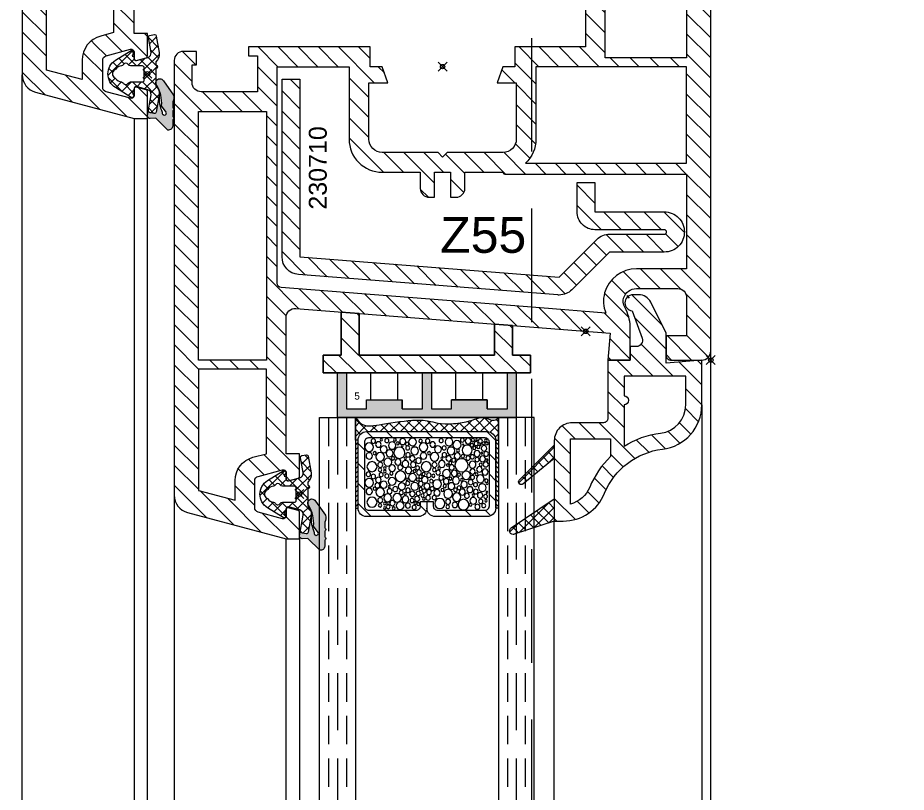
# Model space of a CAD drawing. Header units: millimetres. Extents: x -20000 to 230000, y -17405 to 25402.
# Drawn here: x 85060 to 85159.4, y -3964 to -3877.4 of the extents above; entities that cross this region are included whole.
import ezdxf

# ---------------------------------------------------------------- set-up
doc = ezdxf.new("R2010")
doc.units = ezdxf.units.MM
doc.header["$PDMODE"] = 35
doc.header["$PDSIZE"] = 0.5
doc.linetypes.add('CACHE', pattern=[9.525, 6.35, -3.175])
doc.layers.get('0').update_dxf_attribs({"lineweight": 13})
doc.layers.get('Defpoints').update_dxf_attribs({"true_color": 0xc2a584})
doc.layers.add('0 - Invisible', color=43, linetype='Continuous', lineweight=0, plot=False)
for name, color, linetype, lineweight in [('1 - Acier', 160, 'Continuous', 13), ('1 - Cotation', 32, 'Continuous', 13), ('1 - INTERROMPU', 253, 'CACHE', 13), ('1 - Joint', 7, 'Continuous', 13), ('1 - PVC', 7, 'Continuous', 13), ('1 - Silicone', 40, 'Continuous', 13), ('1 - Vitrage', 252, 'Continuous', 13)]:
    doc.layers.add(name, color=color, linetype=linetype, lineweight=lineweight)
doc.styles.get("Standard").update_dxf_attribs({"font": 'ARIALUNI.TTF'})
doc.styles.add('Texte Poralu', font='tahomabd.ttf')
doc.dimstyles.new('100 - 1000', dxfattribs={"dimtxt": 15, "dimasz": 15, "dimexe": 5, "dimexo": 2.5, "dimgap": 8, "dimtad": 1, "dimdec": 1, "dimtxsty": 'Texte Poralu', "dimcen": 10, "dimazin": 0, "dimtfac": 1, "dimtdec": 1, "dimtmove": 0, "dimatfit": 3, "dimfxl": 1, "dimarcsym": 0})
doc.dimstyles.new('30 - 1000', dxfattribs={"dimtxt": 10, "dimasz": 10, "dimexe": 5, "dimexo": 2.5, "dimgap": 5, "dimtad": 1, "dimdec": 1, "dimtxsty": 'Texte Poralu', "dimcen": 5, "dimazin": 0, "dimtfac": 1, "dimtdec": 1, "dimtmove": 0, "dimatfit": 3, "dimfxl": 1, "dimarcsym": 0})
pattern_1 = [(45, (-2912.3842, -784.6884), (-0.561266, 0.561266), []), (135, (-2912.3842, -784.6884), (-0.561266, -0.561266), [])]

# ---------------------------------------------------------------- blocks, each defined once
blk = doc.blocks.new('*D860')
at = {"layer": '1 - Cotation', "color": 0, "lineweight": -2, "transparency": 16777216}
for p, q in [((85020, -3805.668), (85367.5, -3805.668)), ((85362.5, -3820.668), (85362.5, -4601.268)), ((85120, -4616.268), (85367.5, -4616.268))]:
    blk.add_line(p, q, dxfattribs=at)
at = {"layer": '1 - Cotation', "color": 0, "transparency": 16777216}
for points in [[(85360, -3820.668), (85365, -3820.668), (85362.5, -3805.668)], [(85360, -4601.268), (85365, -4601.268), (85362.5, -4616.268)]]:
    blk.add_solid(points, dxfattribs=at)
at = {"layer": 'Defpoints', "color": 0, "transparency": 16777216}
for p in [(85017.5, -3805.668), (85117.5, -4616.268), (85362.5, -4616.268)]:
    blk.add_point(p, dxfattribs=at)
at = {"layer": '1 - Cotation', "color": 0, "transparency": 16777216, "insert": (85347, -4210.968), "char_height": 15, "attachment_point": 5, "rotation": 90, "style": 'Texte Poralu'}
blk.add_mtext('H', dxfattribs=at)
blk = doc.blocks.new('Rehau - Dt6')
at = {"layer": '1 - PVC', "linetype": 'ByBlock'}
h = blk.add_hatch(dxfattribs=at)
h.set_pattern_fill('ANSI31', color=256, scale=0.5, style=0)
edge = h.paths.add_edge_path()
edge.add_arc((-0.5, 0.5), 0.5, -90, 0, ccw=False)
edge.add_line((-0.5, 0), (-1.8, 0))
edge.add_arc((-1.8, 2), 2, 233.1301, 270, ccw=False)
edge.add_arc((-1.8, 2), 2, 169.49953, 233.1301, ccw=False)
edge.add_line((-3.767, 2.364), (-3, 6.5))
edge.add_line((-3, 6.5), (-3, 7.3))
edge.add_arc((-3.7, 7.3), 0.7, 360, 450)
edge.add_line((-3.7, 8), (-8.3, 8))
edge.add_arc((-8.3, 7), 1, 90, 180)
edge.add_line((-9.3, 7), (-9.3, 6.5))
edge.add_arc((-8.3, 6.5), 1, 180, 270)
edge.add_line((-8.3, 5.5), (-7.8, 5.5))
edge.add_line((-7.8, 5.5), (-7.8, 1))
edge.add_arc((-8.3, 1), 0.5, -90, 0, ccw=False)
edge.add_line((-8.3, 0.5), (-10.3, 0.5))
edge.add_arc((-10.3, 2.5), 2, 180, 270, ccw=False)
edge.add_line((-12.3, 2.5), (-12.3, 3.2))
edge.add_line((-12.3, 3.2), (-10, 3.2))
edge.add_line((-10, 3.2), (-10, 3.789))
edge.add_arc((-8.3, 6.5), 3.2, 180, 237.91005, ccw=False)
edge.add_line((-11.5, 6.5), (-11.5, 7.8))
edge.add_arc((-11.7, 7.8), 0.2, 360, 450)
edge.add_line((-11.7, 8), (-12, 8))
edge.add_line((-12, 8), (-47.7, 8))
edge.add_line((-47.7, 8), (-48.3, 8))
edge.add_arc((-48.3, 7.8), 0.2, 90, 180)
edge.add_line((-48.5, 7.8), (-48.5, 6.5))
edge.add_arc((-51.7, 6.5), 3.2, -57.91005, 0, ccw=False)
edge.add_line((-50, 3.789), (-50, 3.2))
edge.add_line((-50, 3.2), (-47.7, 3.2))
edge.add_line((-47.7, 3.2), (-47.7, 2.5))
edge.add_arc((-49.7, 2.5), 2, -90, 0, ccw=False)
edge.add_line((-49.7, 0.5), (-51.7, 0.5))
edge.add_arc((-51.7, 1), 0.5, 180, 270, ccw=False)
edge.add_line((-52.2, 1), (-52.2, 5.5))
edge.add_line((-52.2, 5.5), (-51.7, 5.5))
edge.add_arc((-51.7, 6.5), 1, 270, 360)
edge.add_line((-50.7, 6.5), (-50.7, 7))
edge.add_arc((-51.7, 7), 1, 0, 90)
edge.add_line((-51.7, 8), (-56.3, 8))
edge.add_arc((-56.3, 7.3), 0.7, 90, 180)
edge.add_line((-57, 7.3), (-57, 6.5))
edge.add_line((-57, 6.5), (-56.233, 2.364))
edge.add_arc((-58.2, 2), 2, -90, 10.50047, ccw=False)
edge.add_line((-58.2, 0), (-59.5, 0))
edge.add_arc((-59.5, 0.5), 0.5, 180, 270, ccw=False)
edge.add_line((-60, 0.5), (-60, 13))
edge.add_line((-60, 13), (-60, 67.116))
edge.add_arc((-58, 67.116), 2, 105, 180, ccw=False)
edge.add_line((-58.518, 69.048), (-47.5, 72))
edge.add_line((-47.5, 72), (-46, 72))
edge.add_line((-46, 72), (-46, 68.995))
edge.add_arc((-46.2, 68.995), 0.2, 285, 360, ccw=False)
edge.add_line((-46.148, 68.802), (-47.248, 68.507))
edge.add_arc((-47.3, 68.7), 0.2, 180, 285, ccw=False)
edge.add_line((-47.5, 68.7), (-47.5, 69.45))
edge.add_arc((-47.8, 69.45), 0.3, 360, 465)
edge.add_line((-47.878, 69.74), (-50.629, 69.002))
edge.add_arc((-50.5, 68.519), 0.5, 105, 180)
edge.add_line((-51, 68.519), (-51, 65.481))
edge.add_arc((-50.5, 65.481), 0.5, 180, 255)
edge.add_line((-50.629, 64.998), (-47.878, 64.26))
edge.add_arc((-47.8, 64.55), 0.3, 255, 360)
edge.add_line((-47.5, 64.55), (-47.5, 65.3))
edge.add_arc((-47.3, 65.3), 0.2, 75, 180, ccw=False)
edge.add_line((-47.248, 65.493), (-46.148, 65.198))
edge.add_arc((-46.2, 65.005), 0.2, 0, 75, ccw=False)
edge.add_line((-46, 65.005), (-46, 62.5))
edge.add_line((-46, 62.5), (-47.5, 62.5))
edge.add_line((-47.5, 62.5), (-47.5, 47.228))
edge.add_arc((-46.5, 47.228), 1, 180, 274.5)
edge.add_line((-46.422, 46.231), (-30.278, 47.501))
edge.add_line((-30.278, 47.501), (-30.252, 47.475))
edge.add_line((-30.252, 47.475), (-30, 47.223))
edge.add_line((-30, 47.223), (-29.674, 47.549))
edge.add_line((-29.674, 47.549), (-29.673, 47.549))
edge.add_line((-29.673, 47.549), (-11.238, 49))
edge.add_line((-11.238, 49), (-11.5, 52))
edge.add_line((-11.5, 52), (-9, 52))
edge.add_line((-9, 52), (-9, 46.5))
edge.add_line((-9, 46.5), (-9.5, 46.5))
edge.add_arc((-9.5, 45.5), 1, 90, 180)
edge.add_line((-10.5, 45.5), (-10.5, 45))
edge.add_arc((-9.5, 45), 1, 180, 270)
edge.add_line((-9.5, 44), (-3.7, 44))
edge.add_arc((-3.7, 45), 1, 270, 360)
edge.add_line((-2.7, 45), (-2.7, 49.3))
edge.add_line((-2.7, 49.3), (-5, 49.3))
edge.add_line((-5, 49.3), (-5, 52))
edge.add_line((-5, 52), (-1, 52))
edge.add_arc((-1, 51), 1, 0, 90, ccw=False)
edge.add_line((0, 51), (0, 10.9))
edge.add_line((0, 10.9), (0, 0.5))
edge = h.paths.add_edge_path(flags=16)
edge.add_arc((-9.5, 45), 3.7, 204.60977, 227.49336, ccw=False)
edge.add_arc((-9.5, 45), 3.7, 180, 204.60977, ccw=False)
edge.add_line((-13.2, 45), (-13.2, 45.5))
edge.add_arc((-9.5, 45.5), 3.7, 170.01392, 180, ccw=False)
edge.add_line((-13.144, 46.142), (-13.2, 46.137))
edge.add_line((-13.2, 46.137), (-14.5, 46.035))
edge.add_line((-14.5, 46.035), (-14.5, 41.7))
edge.add_line((-14.5, 41.7), (-16, 41.7))
edge.add_line((-16, 41.7), (-16, 45.917))
edge.add_line((-16, 45.917), (-27.5, 45.012))
edge.add_line((-27.5, 45.012), (-27.5, 41.7))
edge.add_line((-27.5, 41.7), (-29, 41.7))
edge.add_line((-29, 41.7), (-29, 44.894))
edge.add_line((-29, 44.894), (-31, 44.736))
edge.add_line((-31, 44.736), (-31, 41.7))
edge.add_line((-31, 41.7), (-32.5, 41.7))
edge.add_line((-32.5, 41.7), (-32.5, 44.618))
edge.add_line((-32.5, 44.618), (-44.168, 43.7))
edge.add_line((-44.168, 43.7), (-47.339, 43.45))
edge.add_arc((-47.3, 42.952), 0.5, 94.5, 116.34408)
edge.add_arc((-47.3, 42.952), 0.5, 116.34408, 180)
edge.add_line((-47.8, 42.952), (-47.8, 42.568))
edge.add_line((-47.8, 42.568), (-47.8, 10.7))
edge.add_line((-47.8, 10.7), (-12, 10.7))
edge.add_line((-12, 10.7), (-12, 42.272))
h.paths.add_polyline_path([(-49.8, 30), (-49.8, 52), (-57.3, 52), (-57.3, 30)], flags=16)
edge = h.paths.add_edge_path(flags=16)
edge.add_line((-49.8, 54), (-49.8, 62.394))
edge.add_line((-49.8, 62.394), (-51.225, 62.776))
edge.add_arc((-50.5, 65.481), 2.8, 180, 255, ccw=False)
edge.add_line((-53.3, 65.481), (-53.3, 67.651))
edge.add_line((-53.3, 67.651), (-57.3, 66.579))
edge.add_line((-57.3, 66.579), (-57.3, 54))
edge.add_line((-57.3, 54), (-49.8, 54))
h.paths.add_polyline_path([(-49.8, 10.7), (-49.8, 28), (-57.3, 28), (-57.3, 10.7)], flags=16)
h.paths.add_polyline_path([(-2.7, 10.7), (-2.7, 28), (-9.7, 28), (-9.7, 10.9), (-9.7, 10.7), (-9.5, 10.7)], flags=16)
edge = h.paths.add_edge_path(flags=16)
edge.add_line((-2.7, 30), (-2.7, 41.3))
edge.add_line((-2.7, 41.3), (-4.7, 41.3))
edge.add_line((-4.7, 41.3), (-4.7, 40.5))
edge.add_arc((-5.7, 40.5), 1, -90, 0, ccw=False)
edge.add_line((-5.7, 39.5), (-6.2, 39.5))
edge.add_line((-6.2, 39.5), (-6.2, 41.3))
edge.add_line((-6.2, 41.3), (-7.8, 41.3))
edge.add_line((-7.8, 41.3), (-7.8, 39.5))
edge.add_line((-7.8, 39.5), (-8.3, 39.5))
edge.add_arc((-8.3, 40.5), 1, 180, 270, ccw=False)
edge.add_line((-9.3, 40.5), (-9.3, 41.3))
edge.add_line((-9.3, 41.3), (-9.7, 41.3))
edge.add_line((-9.7, 41.3), (-9.7, 30))
edge.add_line((-9.7, 30), (-2.7, 30))
at = {"layer": '0 - Invisible', "linetype": 'ByBlock'}
for p in [(-46, 67), (-60, 52), (0, 52)]:
    blk.add_point(p, dxfattribs=at)
at = {"layer": '0 - Invisible'}
for p in [(-14, 48.783), (-60, 0), (0, 0)]:
    blk.add_point(p, dxfattribs=at)
at = {"layer": '1 - PVC', "linetype": 'ByBlock'}
for points in [[(0, 0.5, -0.414214), (-0.5, 0), (-1.8, 0, -0.162278), (-3, 0.4, -0.285002), (-3.767, 2.364), (-3, 6.5), (-3, 7.3, 0.414214), (-3.7, 8), (-8.3, 8, 0.414214), (-9.3, 7), (-9.3, 6.5, 0.414214), (-8.3, 5.5), (-7.8, 5.5), (-7.8, 1, -0.414214), (-8.3, 0.5), (-10.3, 0.5, -0.414214), (-12.3, 2.5), (-12.3, 3.2), (-10, 3.2), (-10, 3.789, -0.258199), (-11.5, 6.5), (-11.5, 7.8, 0.414214), (-11.7, 8), (-12, 8), (-47.7, 8), (-48.3, 8, 0.414214), (-48.5, 7.8), (-48.5, 6.5, -0.258199), (-50, 3.789), (-50, 3.2), (-47.7, 3.2), (-47.7, 2.5, -0.414214), (-49.7, 0.5), (-51.7, 0.5, -0.414214), (-52.2, 1), (-52.2, 5.5), (-51.7, 5.5, 0.414214), (-50.7, 6.5), (-50.7, 7, 0.414214), (-51.7, 8), (-56.3, 8, 0.414214), (-57, 7.3), (-57, 6.5), (-56.233, 2.364, -0.468969), (-58.2, 0), (-59.5, 0, -0.414214), (-60, 0.5), (-60, 13), (-60, 67.116, -0.339454), (-58.518, 69.048), (-47.5, 72), (-46, 72), (-46, 68.995, -0.339454), (-46.148, 68.802), (-47.248, 68.507, -0.493145), (-47.5, 68.7), (-47.5, 69.45, 0.493145), (-47.878, 69.74), (-50.629, 69.002, 0.339454), (-51, 68.519), (-51, 65.481, 0.339454), (-50.629, 64.998), (-47.878, 64.26, 0.493145), (-47.5, 64.55), (-47.5, 65.3, -0.493145), (-47.248, 65.493), (-46.148, 65.198, -0.339454), (-46, 65.005), (-46, 62.5), (-47.5, 62.5), (-47.5, 47.228, 0.437409), (-46.422, 46.231), (-30.278, 47.501), (-30.252, 47.475), (-30, 47.223), (-29.674, 47.549), (-29.673, 47.549), (-11.238, 49), (-11.5, 52), (-9, 52), (-9, 46.5), (-9.5, 46.5, 0.414214), (-10.5, 45.5), (-10.5, 45, 0.414214), (-9.5, 44), (-3.7, 44, 0.414214), (-2.7, 45), (-2.7, 49.3), (-5, 49.3), (-5, 52), (-1, 52, -0.414214), (0, 51), (0, 10.9)], [(-49.8, 54), (-49.8, 62.394), (-51.225, 62.776, -0.339454), (-53.3, 65.481), (-53.3, 67.651), (-57.3, 66.579), (-57.3, 54)], [(-12, 42.272, -0.100182), (-12.864, 43.459, -0.107795), (-13.2, 45), (-13.2, 45.5, -0.0436), (-13.144, 46.142), (-13.2, 46.137), (-14.5, 46.035), (-14.5, 41.7), (-16, 41.7), (-16, 45.917), (-27.5, 45.012), (-27.5, 41.7), (-29, 41.7), (-29, 44.894), (-31, 44.736), (-31, 41.7), (-32.5, 41.7), (-32.5, 44.618), (-44.168, 43.7), (-47.339, 43.45, 0.095602), (-47.522, 43.4, 0.285121), (-47.8, 42.952), (-47.8, 42.568), (-47.8, 10.7), (-12, 10.7)], [(-2.7, 30), (-2.7, 41.3), (-4.7, 41.3), (-4.7, 40.5, -0.414214), (-5.7, 39.5), (-6.2, 39.5), (-6.2, 41.3), (-7.8, 41.3), (-7.8, 39.5), (-8.3, 39.5, -0.414214), (-9.3, 40.5), (-9.3, 41.3), (-9.7, 41.3), (-9.7, 30)]]:
    blk.add_lwpolyline(points, format="xyb", close=True, dxfattribs=at)
for points in [[(-49.8, 30), (-49.8, 52), (-57.3, 52), (-57.3, 30)], [(-49.8, 10.7), (-49.8, 28), (-57.3, 28), (-57.3, 10.7)], [(-2.7, 10.7), (-2.7, 28), (-9.7, 28), (-9.7, 10.9), (-9.7, 10.7), (-9.5, 10.7)]]:
    blk.add_lwpolyline(points, close=True, dxfattribs=at)
blk = doc.blocks.new('*U751')
at = {"xscale": -1, "rotation": 180}
blk.add_blockref('Rehau - Dt6', (103, -21), dxfattribs=at)
blk = doc.blocks.new('*D853')
at = {"layer": 'Defpoints', "color": 0, "lineweight": -2, "transparency": 16777216}
blk.add_line((85120, -3615.668), (85155.992, -3615.668), dxfattribs=at)
at = {"layer": 'Defpoints', "color": 0, "transparency": 16777216}
for p in [(85117.5, -3615.668), (85117.5, -3615.668), (80000, -6005.668)]:
    blk.add_point(p, dxfattribs=at)
at = {"layer": 'Defpoints', "color": 0, "transparency": 16777216, "insert": (85139.246, -3605.46), "char_height": 10, "attachment_point": 5, "style": 'Texte Poralu'}
blk.add_mtext('2390', dxfattribs=at)
blk = doc.blocks.new('*D854')
at = {"layer": 'Defpoints', "color": 0, "lineweight": -2, "transparency": 16777216}
blk.add_line((85420, -3505.668), (85455.992, -3505.668), dxfattribs=at)
at = {"layer": 'Defpoints', "color": 0, "transparency": 16777216}
for p in [(85417.5, -3505.668), (85417.5, -3505.668), (80000, -6005.668)]:
    blk.add_point(p, dxfattribs=at)
at = {"layer": 'Defpoints', "color": 0, "transparency": 16777216, "insert": (85439.246, -3495.464), "char_height": 10, "attachment_point": 5, "style": 'Texte Poralu'}
blk.add_mtext('2500', dxfattribs=at)
blk = doc.blocks.new('*U291')
at = {"layer": '1 - Acier'}
h = blk.add_hatch(dxfattribs=at)
h.set_pattern_fill('ANSI31', color=256, scale=0.5, style=0)
h.set_pattern_definition([(45, (-53.198, 0), (-1.12253, 1.12253), [])])
h.paths.add_polyline_path([(-1.188, 10.348, -0.414214), (-0.712, 9.873), (-0.712, 9.389), (0, 9.389), (0, 10.11, 0.414214), (-0.95, 11.06), (-6.75, 11.06, 0.414214), (-7.7, 10.11), (-7.7, 2.51, 0.414214), (-6.75, 1.56), (6.75, 1.56, 0.414214), (7.7, 2.51), (7.7, 10.11, 0.414214), (6.75, 11.06), (0.95, 11.06, 0.414214), (0, 10.11), (0, 9.389), (0.712, 9.389), (0.712, 9.873, -0.414214), (1.188, 10.348), (6.512, 10.348, -0.414214), (6.988, 9.873), (6.988, 2.748, -0.414214), (6.512, 2.273), (-6.512, 2.273, -0.414214), (-6.988, 2.748), (-6.988, 9.873, -0.414214), (-6.512, 10.348)])
at = {"layer": '1 - Silicone'}
h = blk.add_hatch(dxfattribs=at)
h.set_pattern_fill('ANSI31', color=256, scale=3, style=0)
h.set_pattern_definition([(135, (89.45962, 19.9178), (0.265165, 0.265165), [])])
h.paths.add_polyline_path([(-8, 2.51), (-7.7, 2.51), (-7.7, 10.11), (-8, 10.11)])
h = blk.add_hatch(dxfattribs=at)
h.set_pattern_fill('ANSI31', color=256, scale=3, style=0)
h.set_pattern_definition([(45, (-89.45962, 19.9178), (-0.265165, 0.265165), [])])
h.paths.add_polyline_path([(8, 10.11), (7.7, 10.11), (7.7, 2.51), (8, 2.51)])
h = blk.add_hatch(dxfattribs=at)
h.set_pattern_fill('ANSI37', color=256, scale=0.25, style=0)
h.set_pattern_definition([(45, (-53.198, 0), (-0.561266, 0.561266), []), (135, (-53.198, 0), (-0.561266, -0.561266), [])])
edge = h.paths.add_edge_path()
edge.add_arc((-6.75, 2.51), 0.95, 180, 270, ccw=False)
edge.add_line((-7.7, 2.51), (-8, 2.51))
edge.add_line((-8, 2.51), (-8, 0))
edge.add_spline(control_points=[(-8, 0), (-7.749, 0.3), (-7.066, 1.116), (-5.05, 0.729), (-1.227, 0.128), (0.483, 0.412), (1.646, 0.749), (4.918, 0.567), (6.113, -0.432), (7.447, 0.541), (7.9, 0.098), (8, 0)], knot_values=[0, 0, 0, 0, 1.112924, 3.032488, 5.381325, 7.006548, 8.100712, 8.980186, 10.784819, 12.190253, 12.587238, 12.587238, 12.587238, 12.587238], degree=3, periodic=0)
edge.add_line((8, 0), (8, 2.51))
edge.add_line((8, 2.51), (7.7, 2.51))
edge.add_arc((6.75, 2.51), 0.95, -90, 0, ccw=False)
edge.add_line((6.75, 1.56), (-6.75, 1.56))
at = {"layer": '0 - Invisible'}
for p, q in [((-8, 2.51), (-8, 0)), ((8, 2.51), (8, 0))]:
    blk.add_line(p, q, dxfattribs=at)
at = {"layer": '1 - Acier'}
blk.add_lwpolyline([(0, 9.389), (0, 10.11, 0.414214), (-0.95, 11.06), (-6.75, 11.06, 0.414214), (-7.7, 10.11), (-7.7, 2.51, 0.414214), (-6.75, 1.56), (6.75, 1.56, 0.414214), (7.7, 2.51), (7.7, 10.11, 0.414214), (6.75, 11.06), (0.95, 11.06, 0.414214), (0, 10.11)], format="xyb", dxfattribs=at)
blk.add_lwpolyline([(0.712, 9.389), (0.712, 9.873, -0.414214), (1.188, 10.348), (6.512, 10.348, -0.414214), (6.988, 9.873), (6.988, 2.748, -0.414214), (6.512, 2.273), (-6.512, 2.273, -0.414214), (-6.988, 2.748), (-6.988, 9.873, -0.414214), (-6.512, 10.348), (-1.188, 10.348, -0.414214), (-0.712, 9.873), (-0.712, 9.389)], format="xyb", close=True, dxfattribs=at)
at = {"layer": '1 - PVC'}
for centre, radius in [((-6.137, 9.444), 0.563), ((-5.242, 9.802), 0.205), ((-4.73, 10.084), 0.13), ((-4.332, 9.966), 0.219), ((-3.705, 10.135), 0.171), ((-2.994, 9.837), 0.435), ((-2.116, 9.828), 0.286), ((-1.425, 10.032), 0.232), ((1.442, 9.598), 0.563), ((2.337, 9.956), 0.205), ((3.127, 9.757), 0.302), ((4.086, 9.724), 0.597), ((5.642, 9.956), 0.283), ((6.359, 9.828), 0.229), ((-5.216, 9.24), 0.282), ((-4.704, 9.598), 0.154), ((-4.387, 8.962), 0.435), ((-4.322, 9.564), 0.16), ((-3.849, 9.548), 0.293), ((-3.322, 8.96), 0.479), ((-2.397, 9.137), 0.384), ((-1.655, 9.265), 0.23), ((-1.322, 9.572), 0.149), ((-1.092, 9.06), 0.286), ((-0.964, 9.649), 0.164), ((-0.35, 9.086), 0.156), ((0.136, 8.958), 0.267), ((0.827, 8.933), 0.241), ((2.363, 8.498), 0.486), ((2.363, 9.393), 0.282), ((3.332, 8.893), 0.472), ((4.47, 8.732), 0.282), ((4.875, 9.751), 0.154), ((5.182, 9.291), 0.384), ((5.95, 8.677), 0.307), ((6.026, 9.367), 0.243), ((6.564, 8.805), 0.219), ((6.615, 9.291), 0.138), ((-6.445, 8.242), 0.358), ((-5.83, 7.935), 0.179), ((-5.216, 8.344), 0.486), ((-4.172, 8.227), 0.279), ((-3.536, 7.989), 0.282), ((-2.798, 7.681), 0.397), ((-2.86, 8.382), 0.223), ((-2.397, 8.498), 0.128), ((-2.116, 8.114), 0.256), ((-1.629, 8.523), 0.307), ((-1.374, 7.679), 0.435), ((-0.964, 8.472), 0.236), ((-0.708, 7.961), 0.186), ((-0.478, 8.702), 0.186), ((-0.299, 8.191), 0.22), ((0.008, 7.654), 0.337), ((0.239, 8.319), 0.276), ((0.597, 7.935), 0.219), ((1.134, 8.395), 0.358), ((1.749, 8.089), 0.179), ((2.747, 7.654), 0.384), ((3.189, 8.078), 0.209), ((3.593, 7.843), 0.21), ((3.954, 8.321), 0.335), ((4.819, 8.05), 0.334), ((5.182, 8.651), 0.128), ((5.463, 8.268), 0.256), ((6.205, 7.833), 0.435), ((6.717, 8.344), 0.102), ((-6.445, 7.27), 0.486), ((-5.534, 7.571), 0.277), ((-5.421, 6.963), 0.307), ((-4.832, 7.5), 0.384), ((-4.218, 7.727), 0.13), ((-3.886, 7.117), 0.435), ((-2.951, 6.557), 0.602), ((-2.141, 7.347), 0.23), ((-2.227, 6.892), 0.132), ((-1.604, 6.682), 0.435), ((-1.015, 6.938), 0.179), ((-0.683, 7.398), 0.267), ((-0.222, 6.938), 0.362), ((0.495, 7.091), 0.206), ((1.134, 7.423), 0.486), ((1.595, 6.733), 0.256), ((1.997, 7.647), 0.189), ((2.158, 7.117), 0.307), ((2.651, 6.813), 0.164), ((3.256, 7.022), 0.401), ((3.901, 6.94), 0.153), ((4.157, 7.472), 0.361), ((4.902, 7.215), 0.276), ((5.438, 7.5), 0.23), ((5.975, 6.835), 0.435), ((6.641, 7.04), 0.195), ((6.743, 7.372), 0.105), ((-6.547, 6.324), 0.257), ((-6.137, 5.48), 0.563), ((-5.984, 6.579), 0.256), ((-5.242, 5.838), 0.205), ((-5.114, 6.375), 0.232), ((-4.704, 6.017), 0.138), ((-4.474, 6.528), 0.23), ((-3.871, 5.649), 0.37), ((-3.968, 6.233), 0.189), ((-2.065, 5.889), 0.366), ((-1.399, 5.966), 0.162), ((-0.887, 6.119), 0.276), ((-0.708, 6.605), 0.195), ((-0.068, 5.48), 0.563), ((-0.375, 6.298), 0.181), ((0.213, 6.426), 0.257), ((0.725, 6.503), 0.179), ((0.827, 5.838), 0.205), ((1.262, 6.145), 0.261), ((2.209, 6.247), 0.447), ((3.062, 6.223), 0.338), ((3.883, 5.324), 0.739), ((3.599, 6.367), 0.171), ((4.396, 6.443), 0.474), ((5.105, 6.017), 0.292), ((5.105, 6.682), 0.23), ((5.556, 6.321), 0.154), ((5.873, 5.786), 0.309), ((6.513, 6.068), 0.344), ((-5.216, 5.275), 0.282), ((-4.704, 5.633), 0.154), ((-4.371, 4.976), 0.435), ((-3.244, 4.958), 0.342), ((-2.984, 5.563), 0.277), ((-2.397, 5.173), 0.384), ((-1.527, 5.249), 0.309), ((-1.041, 5.607), 0.22), ((-0.939, 4.815), 0.309), ((0.853, 5.275), 0.282), ((1.365, 5.633), 0.154), ((1.672, 5.173), 0.384), ((2.312, 5.301), 0.138), ((2.622, 5.065), 0.17), ((2.781, 5.56), 0.299), ((2.997, 4.757), 0.216), ((5.105, 5.249), 0.387), ((6.026, 5.249), 0.179), ((6.589, 5.224), 0.286), ((-6.445, 4.277), 0.358), ((-5.83, 3.97), 0.179), ((-5.216, 4.38), 0.486), ((-4.164, 3.994), 0.381), ((-3.795, 4.547), 0.202), ((-3.079, 3.917), 0.63), ((-2.397, 4.533), 0.128), ((-2.116, 4.15), 0.256), ((-1.629, 4.559), 0.307), ((-1.374, 3.715), 0.435), ((-0.375, 4.277), 0.358), ((0.239, 3.97), 0.179), ((0.853, 4.38), 0.486), ((1.672, 4.533), 0.128), ((1.953, 4.15), 0.256), ((2.44, 4.559), 0.307), ((2.696, 3.715), 0.435), ((3.398, 4.294), 0.355), ((4.026, 4.309), 0.192), ((4.499, 3.633), 0.567), ((4.609, 4.524), 0.239), ((5.079, 4.38), 0.236), ((5.617, 4.022), 0.343), ((5.617, 4.687), 0.243), ((6.231, 4.61), 0.324), ((6.129, 3.97), 0.106), ((6.615, 4.047), 0.263), ((6.717, 4.738), 0.114), ((-6.445, 3.305), 0.486), ((-5.421, 2.999), 0.307), ((-4.832, 3.536), 0.384), ((-3.88, 3.117), 0.422), ((-3.243, 2.856), 0.171), ((-2.695, 2.666), 0.343), ((-2.778, 3.144), 0.112), ((-2.214, 2.943), 0.203), ((-2.141, 3.382), 0.23), ((-1.604, 2.717), 0.435), ((-0.375, 3.305), 0.486), ((0.648, 2.999), 0.307), ((1.237, 3.536), 0.384), ((1.928, 3.382), 0.23), ((2.465, 2.717), 0.435), ((3.36, 3.026), 0.463), ((3.484, 3.676), 0.167), ((4.06, 3.002), 0.0725), ((5.028, 3.075), 0.186), ((5.31, 3.382), 0.181), ((5.514, 2.896), 0.232), ((5.77, 3.28), 0.186), ((6.001, 2.999), 0.0923), ((6.385, 3.433), 0.307), ((6.333, 2.845), 0.149), ((6.717, 2.896), 0.156), ((-5.984, 2.615), 0.256), ((-5.103, 2.467), 0.125), ((-4.474, 2.564), 0.23), ((-3.577, 2.474), 0.165), ((-0.708, 2.615), 0.2), ((0.085, 2.615), 0.256), ((1.595, 2.564), 0.23), ((3.965, 2.506), 0.217), ((4.619, 2.607), 0.33), ((5.156, 2.513), 0.186), ((5.54, 2.461), 0.106), ((5.975, 2.615), 0.229), ((6.589, 2.538), 0.149)]:
    blk.add_circle(centre, radius, dxfattribs=at)
at = {"layer": '1 - Silicone'}
for points in [[(-8, 10.11), (-7.7, 10.11), (-7.7, 2.51), (-8, 2.51)], [(8, 10.11), (7.7, 10.11), (7.7, 2.51), (8, 2.51)]]:
    blk.add_lwpolyline(points, close=True, dxfattribs=at)
blk.add_open_spline([(-8, 0), (-7.749, 0.3), (-7.066, 1.116), (-5.05, 0.729), (-1.227, 0.128), (0.483, 0.412), (1.646, 0.749), (4.918, 0.567), (6.113, -0.432), (7.447, 0.541), (7.9, 0.098), (8, 0)], degree=3, knots=[0, 0, 0, 0, 1.112924, 3.032488, 5.381325, 7.006548, 8.100712, 8.980186, 10.784819, 12.190253, 12.587238, 12.587238, 12.587238, 12.587238], dxfattribs=at)
blk = doc.blocks.new('Rehau - Support calle de vitrage')
at = {"layer": '1 - PVC'}
h = blk.add_hatch(dxfattribs=at)
h.set_pattern_fill('ANSI31', color=256, scale=0.5, angle=180, style=0)
h.set_pattern_definition([(225, (-99742.6855, -319414.7135), (1.122532015, -1.122532015), [])])
h.paths.add_polyline_path([(7.571, 4.053), (7.571, 0.597), (9.571, 0.755), (9.571, 4.053), (11.586, 4.053), (11.586, 6.053), (-11.586, 6.053), (-11.586, 4.053), (-9.571, 4.053), (-9.571, -0.755), (-7.571, -0.597), (-7.571, 4.053)])
for p, q in [((-11.586, 4.053), (-11.586, 6.053)), ((-11.586, 6.053), (11.586, 6.053)), ((11.586, 6.053), (11.586, 4.053)), ((-9.571, 4.053), (-11.586, 4.053)), ((-9.571, -0.755), (-9.571, 4.053)), ((7.571, 4.053), (-7.571, 4.053)), ((-7.571, 4.053), (-7.571, -0.597)), ((7.571, 0.597), (7.571, 4.053)), ((11.586, 4.053), (9.571, 4.053)), ((9.571, 4.053), (9.571, 0.755)), ((9.571, 0.755), (7.571, 0.597)), ((-7.571, -0.597), (-9.571, -0.755))]:
    blk.add_line(p, q, dxfattribs=at)
blk.add_lwpolyline([(-11.586, 6.053), (-11.586, 4.053), (-9.571, 4.053), (-9.571, -0.755), (-7.571, -0.597), (-7.571, 4.053), (7.571, 4.053), (7.571, 0.597), (9.571, 0.755), (9.571, 4.053), (11.586, 4.053), (11.586, 6.053)], close=True, dxfattribs=at)
blk = doc.blocks.new('Rehau - Doucine 16.5x18')
at = {"layer": '1 - Joint', "linetype": 'ByBlock'}
h = blk.add_hatch(dxfattribs=at)
h.set_pattern_fill('ANSI37', color=256, scale=0.25, style=0)
h.set_pattern_definition(pattern_1)
h.paths.add_polyline_path([(-8.5, 15.5), (-8.5, 18), (-12.974, 19.48, 0.080019), (-13.1, 19.5, 0.414214), (-13.5, 19.1, 0.24877), (-13.324, 18.769)])
h = blk.add_hatch(dxfattribs=at)
h.set_pattern_fill('ANSI37', color=256, scale=0.25, style=0)
h.set_pattern_definition(pattern_1)
h.paths.add_polyline_path([(-8.5, 9.5), (-8.5, 11), (-12.011, 13.857, 0.631799), (-12.5, 13.624, 0.198912), (-12.412, 13.412)])
at = {"layer": '1 - PVC', "linetype": 'ByBlock'}
h = blk.add_hatch(dxfattribs=at)
h.set_pattern_fill('ANSI31', color=256, scale=0.5, style=0)
h.set_pattern_definition([(45, (-2912.3842, -784.6884), (-1.122532, 1.122532), [])])
h.paths.add_polyline_path([(-3, 7, -0.414214), (-2.5, 6.5), (-2.5, 0), (0, 0), (0, -1.5), (0.656, -1.5, -0.520567), (1.314, -2.439), (0.2, -5.5, 0.381131), (-0.6, -6.397, 0.414214), (0.303, -7.3), (0.942, -7.3, 0.285279), (2.287, -6.465), (4, -3), (4, 0.35), (8, 0), (8, 5, 0.379901), (3.591, 9.965, -0.272736), (-2.87, 14.888, 0.304849), (-7.5, 18), (-8.5, 18), (-8.5, 15.5), (-8.5, 11), (-8.5, 9.5), (-8.5, 9, 0.414214), (-6.5, 7)])
h.paths.add_polyline_path([(-6.7, 8.8), (-6.7, 16.098, -0.237024), (-4.537, 14.208, 0.106788), (-2.2, 10.792), (-2.2, 8.8)], flags=16)
h.paths.add_polyline_path([(-0.7, 9.626, 0.111788), (3.378, 8.178, -0.379901), (6.2, 5), (6.2, 1.8), (-0.7, 1.8), (-0.7, 4, 1), (-0.7, 5)], flags=16)
at = {"layer": '1 - Joint', "linetype": 'ByBlock'}
for points in [[(-8.5, 18), (-12.974, 19.48, 0.080019), (-13.1, 19.5, 0.414214), (-13.5, 19.1, 0.24877), (-13.324, 18.769), (-8.5, 15.5)], [(-8.5, 11), (-12.011, 13.857, 0.172454), (-12.2, 13.924, 0.414214), (-12.5, 13.624, 0.198912), (-12.412, 13.412), (-8.5, 9.5)]]:
    blk.add_lwpolyline(points, format="xyb", dxfattribs=at)
at = {"layer": '1 - PVC', "linetype": 'ByBlock'}
for points in [[(0.303, -7.3, -0.414214), (-0.6, -6.397, -0.381131), (0.2, -5.5), (1.314, -2.439, 0.520567), (0.656, -1.5), (0, -1.5), (0, 0), (-2.5, 0), (-2.5, 6.5, 0.414214), (-3, 7), (-6.5, 7, -0.414214), (-8.5, 9), (-8.5, 9.5), (-8.5, 11), (-8.5, 15.5), (-8.5, 18), (-7.5, 18, -0.304849), (-2.87, 14.888, 0.272736), (3.591, 9.965, -0.379901), (8, 5), (8, 0), (4, 0.35), (4, -3), (2.287, -6.465, -0.285279), (0.942, -7.3)], [(-2.2, 10.792, -0.106788), (-4.537, 14.208, 0.237024), (-6.7, 16.098), (-6.7, 8.8), (-2.2, 8.8)], [(3.378, 8.178, -0.379901), (6.2, 5), (6.2, 1.8), (-0.7, 1.8), (-0.7, 4, 1), (-0.7, 5), (-0.7, 9.626, 0.111788)]]:
    blk.add_lwpolyline(points, format="xyb", close=True, dxfattribs=at)
blk = doc.blocks.new('*U293')
at = {"layer": '1 - Joint', "linetype": 'ByBlock'}
blk.add_hatch(color=256, dxfattribs=at).paths.add_polyline_path([(2.837, 3.14), (2.837, 3.784, 0.57735), (2.837, 4.13), (2.837, 4.786, 0.57735), (2.837, 5.133), (2.837, 5.845, 0.419335), (2.274, 6.283), (0.944, 4.973), (0.312, 5, 0.477659), (0.004, 4.65), (0.111, 4.025, -0.406954), (0.355, 4.365), (0.749, 4.434, -0.418679), (0.982, 4.269), (1.304, 2.356, -0.125286), (1.659, 4.297, -1.387029), (2.111, 4.301), (1.585, 3.569, -0.153631), (1.052, 1.301, 0.167659), (0.934, 1.032), (0.934, 0.958, 0.744987), (1.778, 0.78), (2.906, 2.371, 0.250622)])
h = blk.add_hatch(dxfattribs=at)
h.set_pattern_fill('ANSI37', color=256, scale=0.25, style=0)
h.paths.add_polyline_path([(0.934, 0.958, -0.041156), (0.934, 1.032), (0.934, 1.364, 0.277105), (1.304, 2.356), (0.981, 4.272, 0.414214), (0.749, 4.434), (0.355, 4.365, 0.406954), (0.111, 4.025), (0.399, 2.342, -0.388879), (0.036, 1.772), (-1.225, 1.434, -0.414214), (-1.525, 1.734), (-1.525, 2.011), (-1.714, 2.011), (-1.544, 2.376, 0.109518), (-1.525, 2.461, 0.414214), (-1.725, 2.661, 0.140872), (-1.831, 2.63), (-3.578, 1.536, 0.258271), (-4.422, 0.011, 0.258271), (-3.578, -1.515), (-1.831, -2.609, 0.140872), (-1.725, -2.64, 0.414214), (-1.525, -2.44, 0.109518), (-1.544, -2.355), (-1.714, -1.989), (-1.525, -1.989), (-1.525, -1.789, -0.414214), (-1.225, -1.489), (0.036, -1.827, -0.388879), (0.399, -2.397), (0.104, -4.068, 0.043661), (0.101, -4.103, 0.36397), (0.266, -4.299), (0.759, -4.386, 0.037727), (0.789, -4.389, 0.370694), (0.991, -4.224), (1.314, -2.387, 0.271381), (0.934, -1.342), (0.934, -0.989, 1), (0.934, -0.589)])
h.paths.add_polyline_path([(-0.366, 0.711), (-0.366, -0.689, -0.414214), (-0.566, -0.889), (-1.902, -0.889, 0.267949), (-2.162, -1.039, -0.267949), (-2.422, -1.189, -0.271324), (-2.683, -1.036, 0.243431), (-2.914, -0.884, -0.210605), (-3.544, -0.524, 0.11634), (-3.649, -0.435, -0.281921), (-3.922, 0.011, -0.281921), (-3.649, 0.456, 0.11634), (-3.544, 0.545, -0.210605), (-2.914, 0.906, 0.243431), (-2.683, 1.057, -0.271324), (-2.422, 1.211, -0.267949), (-2.162, 1.061, 0.267949), (-1.902, 0.911), (-0.566, 0.911, -0.414214)], flags=16)
at = {"layer": '0 - Invisible', "linetype": 'ByBlock'}
blk.add_point((0, 0), dxfattribs=at)
at = {"layer": '1 - Joint', "linetype": 'ByBlock'}
for points in [[(2.111, 4.301), (1.585, 3.569, -0.153631), (1.052, 1.301, 1.13268), (1.778, 0.78), (2.906, 2.371, 0.250622), (2.837, 3.14), (2.837, 3.784, 0.57735), (2.837, 4.13), (2.837, 4.786, 0.57735), (2.837, 5.133), (2.837, 5.845, 0.419335), (2.274, 6.283), (0.944, 4.973), (0.312, 5, 0.477659), (0.004, 4.65), (0.399, 2.342, -0.388879), (0.036, 1.772), (-1.225, 1.434, -0.414214), (-1.525, 1.734), (-1.525, 2.011), (-1.714, 2.011), (-1.544, 2.376, 0.109518), (-1.525, 2.461, 0.414214), (-1.725, 2.661, 0.140872), (-1.831, 2.63), (-3.578, 1.536, 0.258271), (-4.422, 0.011, 0.258271), (-3.578, -1.515), (-1.831, -2.609, 0.140872), (-1.725, -2.64, 0.414214), (-1.525, -2.44, 0.109518), (-1.544, -2.355), (-1.714, -1.989), (-1.525, -1.989), (-1.525, -1.789, -0.414214), (-1.225, -1.489), (0.036, -1.827, -0.388879), (0.399, -2.397), (0.104, -4.068, 0.043661), (0.101, -4.103, 0.36397), (0.266, -4.299), (0.759, -4.386, 0.037727), (0.789, -4.389, 0.370694), (0.991, -4.224), (1.314, -2.387, 0.271381), (0.934, -1.342), (0.934, -0.989, 1), (0.934, -0.589), (0.934, 1.364, 0.277105), (1.304, 2.356, -0.125286), (1.659, 4.297, -1.387029)], [(-3.649, 0.456, 0.11634), (-3.544, 0.545, -0.210605), (-2.914, 0.906, 0.243431), (-2.683, 1.057, -0.271324), (-2.422, 1.211, -0.267949), (-2.162, 1.061, 0.267949), (-1.902, 0.911), (-0.566, 0.911, -0.414214), (-0.366, 0.711), (-0.366, -0.689, -0.414214), (-0.566, -0.889), (-1.902, -0.889, 0.267949), (-2.162, -1.039, -0.267949), (-2.422, -1.189, -0.271324), (-2.683, -1.036, 0.243431), (-2.914, -0.884, -0.210605), (-3.544, -0.524, 0.11634), (-3.649, -0.435, -0.281921), (-3.922, 0.011, -0.281921)]]:
    blk.add_lwpolyline(points, format="xyb", close=True, dxfattribs=at)
blk.add_lwpolyline([(1.304, 2.356), (0.981, 4.272, 0.414214), (0.749, 4.434), (0.355, 4.365, 0.406954), (0.111, 4.025)], format="xyb", dxfattribs=at)
blk = doc.blocks.new('*U289')
at = {"layer": '1 - PVC', "linetype": 'ByBlock', "lineweight": -2}
h = blk.add_hatch(color=0, dxfattribs=at)
h.dxf.hatch_style = 1
h.paths.add_polyline_path([(-2.75, -4), (-0.5, -4), (-0.5, 0), (0.5, 0), (0.5, -4), (2.75, -4), (2.75, -3), (6.75, -3), (6.75, -4), (9, -4), (9, 0), (10, 0), (10, -5), (-10, -5), (-10, 0), (-9, 0), (-9, -4), (-6.75, -4), (-6.75, -3), (-2.75, -3)])
at = {"layer": '1 - PVC', "color": 0, "linetype": 'ByBlock', "lineweight": -2}
for p, q in [((-10, -5), (-10, 0)), ((-10, 0), (-9, 0)), ((-10, 0), (10, 0)), ((-10, -5), (-10, 0)), ((-9, 0), (-9, -4)), ((-9, 0), (-9, -4)), ((-6.25, -3), (-6.25, 0)), ((-3.25, -3), (-3.25, 0)), ((-0.5, -4), (-0.5, 0)), ((-0.5, 0), (0.5, 0)), ((-0.5, -4), (-0.5, 0)), ((0.5, 0), (0.5, -4)), ((0.5, 0), (0.5, -4)), ((3.25, -3), (3.25, 0)), ((6.25, -3), (6.25, 0)), ((9, -4), (9, 0)), ((9, 0), (10, 0)), ((9, -4), (9, 0)), ((10, 0), (10, -5)), ((10, 0), (10, -5)), ((-6.75, -4), (-6.75, -3)), ((-6.75, -3), (-2.75, -3)), ((-6.75, -3), (-2.75, -3)), ((-6.75, -4), (-6.75, -3)), ((-2.75, -3), (-2.75, -4)), ((-2.75, -4), (-2.75, -3)), ((2.75, -4), (2.75, -3)), ((2.75, -3), (6.75, -3)), ((6.75, -3), (2.75, -3)), ((2.75, -4), (2.75, -3)), ((6.75, -3), (6.75, -4)), ((6.75, -4), (6.75, -3)), ((-9, -4), (-6.75, -4)), ((-9, -4), (-6.75, -4)), ((-2.75, -4), (-0.5, -4)), ((-2.75, -4), (-0.5, -4)), ((0.5, -4), (2.75, -4)), ((0.5, -4), (2.75, -4)), ((6.75, -4), (9, -4)), ((6.75, -4), (9, -4)), ((10, -5), (-10, -5)), ((10, -5), (-10, -5)), ((-10, -5), (10, -5))]:
    blk.add_line(p, q, dxfattribs=at)
at = {"color": 0, "linetype": 'ByBlock', "lineweight": -2}
blk.add_text('5', height=0.8, dxfattribs=at).set_placement((-8.117, -2.977))
blk = doc.blocks.new('*U878')
at = {"layer": '0 - Invisible'}
blk.add_point((-5, 376.817), dxfattribs=at)
at = {"layer": '1 - PVC'}
for p, q in [((9, -1), (9, 374.599)), ((8, 368.599), (8, 5)), ((-51, 358.483), (-51, 15.116)), ((-8.5, 18), (-8.5, 355.599)), ((-38.5, 20), (-38.5, 353.599)), ((-37, 353.599), (-37, 20))]:
    blk.add_line(p, q, dxfattribs=at)
at = {"layer": '1 - Vitrage', "linetype": 'CACHE', "ltscale": 0.5}
for p, q in [((-33.75, 367.161), (-33.75, 6.438)), ((-31.75, 367.161), (-31.75, 6.438)), ((-13.75, 367.161), (-13.75, 6.438)), ((-11.75, 367.161), (-11.75, 6.438))]:
    blk.add_line(p, q, dxfattribs=at)
at = {"layer": '1 - Vitrage', "linetype": 'CACHE'}
for p, q in [((-32.75, 367.161), (-32.75, 6.438)), ((-12.75, 367.161), (-12.75, 6.438))]:
    blk.add_line(p, q, dxfattribs=at)
at = {"layer": '1 - Vitrage'}
for points in [[(-34.75, 367.161), (-30.75, 367.161), (-30.75, 6.438), (-34.75, 6.438)], [(-10.75, 367.161), (-14.75, 367.161), (-14.75, 6.438), (-10.75, 6.438)]]:
    blk.add_lwpolyline(points, close=True, dxfattribs=at)
at = {"xscale": -1, "rotation": 180}
for name, p in [('Rehau - Doucine 16.5x18', (0, 373.599)), ('Rehau - Support calle de vitrage', (-22.75, 378.214)), ('*U291', (-22.75, 367.161)), ('*U293', (-37, 358.616))]:
    blk.add_blockref(name, p, dxfattribs=at)
blk.add_blockref('*U289', (-22.75, 372.161))
blk = doc.blocks.new('Rehau - Renfort 230710')
at = {"layer": '1 - Acier'}
h = blk.add_hatch(dxfattribs=at)
h.set_pattern_fill('ANSI31', color=256, scale=0.5, style=0)
h.paths.add_polyline_path([(13.32, -0.958), (17.534, -5.172, 0.198912), (18.948, -5.758), (25.07, -5.758, -0.414214), (25.32, -6.008, -0.414214), (25.07, -6.258), (17.32, -6.258, 0.414214), (15.32, -8.258), (15.32, -11.542), (17.32, -11.542), (17.32, -8.258), (25.07, -8.258, 0.414214), (27.32, -6.008, 0.414214), (25.07, -3.758), (18.948, -3.758), (14.734, 0.456, 0.198912), (13.32, 1.042, 0.019637), (13.163, 1.036), (-15.837, -1.246, 0.391392), (-17.68, -3.24), (-17.68, -23.092), (-15.68, -23.092), (-15.68, -3.24)])
blk.add_lwpolyline([(13.163, 1.036), (-15.837, -1.246, 0.391392), (-17.68, -3.24), (-17.68, -23.092), (-15.68, -23.092), (-15.68, -3.24), (13.32, -0.958), (17.534, -5.172, 0.198912), (18.948, -5.758), (25.07, -5.758, -0.414214), (25.32, -6.008, -0.414214), (25.07, -6.258), (17.32, -6.258, 0.414214), (15.32, -8.258), (15.32, -11.542), (17.32, -11.542), (17.32, -8.258), (25.07, -8.258, 0.414214), (27.32, -6.008, 0.414214), (25.07, -3.758), (18.948, -3.758), (14.734, 0.456, 0.198912), (13.32, 1.042, 0.019637)], format="xyb", close=True, dxfattribs=at)
blk = doc.blocks.new('Rehau - Gamme Performance - Z55')
at = {"layer": '1 - PVC'}
h = blk.add_hatch(dxfattribs=at)
h.set_pattern_fill('ANSI31', color=256, scale=0.5, angle=90, style=0)
h.set_pattern_definition([(225, (0, 0), (-1.122532, 1.122532), [])])
edge = h.paths.add_edge_path(flags=16)
edge.add_line((-65.873, 51.199), (-65.471, 49.7))
edge.add_line((-65.471, 49.7), (-56, 49.7))
edge.add_line((-56, 49.7), (-56, 57.3))
edge.add_line((-56, 57.3), (-69.579, 57.3))
edge.add_line((-69.579, 57.3), (-70.677, 53.2))
edge.add_line((-70.677, 53.2), (-68.481, 53.2))
edge.add_arc((-68.481, 50.5), 2.7, 15, 90, ccw=False)
h.paths.add_polyline_path([(-27.2, 57.3), (-27.2, 49.7), (-55, 49.7), (-55, 57.3)], flags=16)
edge = h.paths.add_edge_path()
edge.add_line((-52.3, 5), (-54.5, 5))
edge.add_arc((-54.5, 4.5), 0.5, 90, 180)
edge.add_line((-55, 4.5), (-55, 1))
edge.add_arc((-54, 1), 1, 180, 270)
edge.add_line((-54, 0), (-2, 0))
edge.add_arc((-2, 2), 2, 270, 360)
edge.add_line((0, 2), (0, 14))
edge.add_line((0, 14), (-3.005, 14))
edge.add_arc((-3.005, 13.8), 0.2, 90, 165)
edge.add_line((-3.198, 13.852), (-3.493, 12.752))
edge.add_arc((-3.3, 12.7), 0.2, 165, 270)
edge.add_line((-3.3, 12.5), (-2.3, 12.5))
edge.add_arc((-2.3, 12.2), 0.3, 0, 90, ccw=False)
edge.add_line((-2, 12.2), (-2, 9.5))
edge.add_arc((-2.5, 9.5), 0.5, -90, 0, ccw=False)
edge.add_line((-2.5, 9), (-6.519, 9))
edge.add_arc((-6.519, 9.5), 0.5, 195, 270, ccw=False)
edge.add_line((-7.002, 9.371), (-7.74, 12.122))
edge.add_arc((-7.45, 12.2), 0.3, 90, 195, ccw=False)
edge.add_line((-7.45, 12.5), (-6.7, 12.5))
edge.add_arc((-6.7, 12.7), 0.2, 270, 375)
edge.add_line((-6.507, 12.752), (-6.802, 13.852))
edge.add_arc((-6.995, 13.8), 0.2, 15, 90)
edge.add_line((-6.995, 14), (-20, 14))
edge.add_line((-20, 14), (-20, 21.9))
edge.add_line((-20, 21.9), (-22.2, 21.9))
edge.add_line((-22.2, 21.9), (-22.2, 23.245))
edge.add_line((-22.2, 23.245), (-24, 23.9))
edge.add_line((-24, 23.9), (-24, 21.75))
edge.add_line((-24, 21.75), (-30.3, 21.75))
edge.add_arc((-30.3, 23.25), 1.5, 180, 270, ccw=False)
edge.add_line((-31.8, 23.25), (-31.8, 29.5))
edge.add_line((-31.8, 29.5), (-32.3, 30))
edge.add_line((-32.3, 30), (-31.8, 30.5))
edge.add_line((-31.8, 30.5), (-31.8, 36.75))
edge.add_arc((-30.3, 36.75), 1.5, 90, 180, ccw=False)
edge.add_line((-30.3, 38.25), (-24, 38.25))
edge.add_line((-24, 38.25), (-24, 36.1))
edge.add_line((-24, 36.1), (-22.2, 36.755))
edge.add_line((-22.2, 36.755), (-22.2, 38.1))
edge.add_line((-22.2, 38.1), (-20, 38.1))
edge.add_line((-20, 38.1), (-20, 51.7))
edge.add_line((-20, 51.7), (-21, 51.7))
edge.add_line((-21, 51.7), (-21, 50.7))
edge.add_line((-21, 50.7), (-25, 50.7))
edge.add_line((-25, 50.7), (-25, 57))
edge.add_arc((-24, 57), 1, 90, 180, ccw=False)
edge.add_line((-24, 58), (-22, 58))
edge.add_line((-22, 58), (-22, 57.5))
edge.add_line((-22, 57.5), (-20.5, 57.5))
edge.add_line((-20.5, 57.5), (-20.5, 59))
edge.add_arc((-21.5, 59), 1, 0, 90)
edge.add_line((-21.5, 60), (-30, 60))
edge.add_line((-30, 60), (-70.116, 60))
edge.add_arc((-70.116, 58), 2, 90, 165)
edge.add_line((-72.048, 58.518), (-75, 47.5))
edge.add_line((-75, 47.5), (-75, 46))
edge.add_line((-75, 46), (-71.995, 46))
edge.add_arc((-71.995, 46.2), 0.2, 270, 345)
edge.add_line((-71.802, 46.148), (-71.507, 47.248))
edge.add_arc((-71.7, 47.3), 0.2, 345, 450)
edge.add_line((-71.7, 47.5), (-72.45, 47.5))
edge.add_arc((-72.45, 47.8), 0.3, 165, 270, ccw=False)
edge.add_line((-72.74, 47.878), (-72.002, 50.629))
edge.add_arc((-71.519, 50.5), 0.5, 90, 165, ccw=False)
edge.add_line((-71.519, 51), (-68.481, 51))
edge.add_arc((-68.481, 50.5), 0.5, 15, 90, ccw=False)
edge.add_line((-67.998, 50.629), (-67.26, 47.878))
edge.add_arc((-67.55, 47.8), 0.3, -90, 15, ccw=False)
edge.add_line((-67.55, 47.5), (-68.3, 47.5))
edge.add_arc((-68.3, 47.3), 0.2, 90, 195)
edge.add_line((-68.493, 47.248), (-68.198, 46.148))
edge.add_arc((-68.005, 46.2), 0.2, 195, 270)
edge.add_line((-68.005, 46), (-65.5, 46))
edge.add_line((-65.5, 46), (-65.5, 47.5))
edge.add_line((-65.5, 47.5), (-50.228, 47.5))
edge.add_arc((-50.228, 46.5), 1, -4.5, 90, ccw=False)
edge.add_line((-49.231, 46.422), (-52, 11.238))
edge.add_line((-52, 11.238), (-55, 11.5))
edge.add_line((-55, 11.5), (-55, 9))
edge.add_line((-55, 9), (-51.508, 9))
edge.add_arc((-51.508, 14), 5, 270, 295)
edge.add_line((-49.395, 9.468), (-48.926, 9.688))
edge.add_arc((-48.418, 8.6), 1.2, 74.20892, 115, ccw=False)
edge.add_arc((-48.5, 8.311), 1.5, 0, 74.20892, ccw=False)
edge.add_line((-47, 8.311), (-47, 3.7))
edge.add_arc((-48, 3.7), 1, -90, 0, ccw=False)
edge.add_line((-48, 2.7), (-52.3, 2.7))
edge.add_line((-52.3, 2.7), (-52.3, 5))
edge = h.paths.add_edge_path(flags=16)
edge.add_arc((-35.8, 28.5), 1, 180, 270)
edge.add_line((-35.8, 27.5), (-34, 27.5))
edge.add_line((-34, 27.5), (-34, 23.25))
edge.add_arc((-34, 23.05), 0.2, 90, 180)
edge.add_line((-34.2, 23.05), (-34.2, 2.7))
edge.add_line((-34.2, 2.7), (-44.8, 2.7))
edge.add_line((-44.8, 2.7), (-44.8, 4.2))
edge.add_line((-44.8, 4.2), (-44.8, 5.8))
edge.add_line((-44.8, 5.8), (-44.8, 8.311))
edge.add_arc((-48.5, 8.311), 3.7, 360, 434.20892)
edge.add_arc((-48.418, 8.6), 3.4, 74.20892, 113.14432)
edge.add_line((-49.755, 11.726), (-49.174, 19.1))
edge.add_line((-49.174, 19.1), (-46.897, 48.039))
edge.add_arc((-46.398, 48), 0.5, 90, 175.5, ccw=False)
edge.add_line((-46.398, 48.5), (-31.9, 48.5))
edge.add_line((-31.9, 48.5), (-22.2, 48.5))
edge.add_line((-22.2, 48.5), (-22.2, 40.45))
edge.add_line((-22.2, 40.45), (-30.3, 40.45))
edge.add_arc((-30.3, 36.75), 3.7, 90, 180)
edge.add_line((-34, 36.75), (-34, 32.5))
edge.add_line((-34, 32.5), (-35.8, 32.5))
edge.add_arc((-35.8, 31.5), 1, 90, 180)
edge.add_line((-36.8, 31.5), (-36.8, 30.9))
edge.add_line((-36.8, 30.9), (-34, 30.9))
edge.add_line((-34, 30.9), (-34, 29.1))
edge.add_line((-34, 29.1), (-36.8, 29.1))
edge.add_line((-36.8, 29.1), (-36.8, 28.5))
edge = h.paths.add_edge_path(flags=16)
edge.add_line((-22.2, 2.7), (-22.2, 19.55))
edge.add_line((-22.2, 19.55), (-30.3, 19.55))
edge.add_arc((-30.3, 23.25), 3.7, 223.13626, 270, ccw=False)
edge.add_line((-33, 20.72), (-33, 2.7))
edge.add_line((-33, 2.7), (-22.2, 2.7))
h.paths.add_polyline_path([(-13, 11.8), (-13, 2.7), (-21.2, 2.7), (-21.2, 11.8)], flags=16)
edge = h.paths.add_edge_path(flags=16)
edge.add_arc((-6.519, 9.5), 2.7, 195, 270, ccw=False)
edge.add_line((-9.127, 8.801), (-9.931, 11.8))
edge.add_line((-9.931, 11.8), (-12, 11.8))
edge.add_line((-12, 11.8), (-12, 2.7))
edge.add_line((-12, 2.7), (-2.7, 2.7))
edge.add_line((-2.7, 2.7), (-2.7, 6.8))
edge.add_line((-2.7, 6.8), (-6.519, 6.8))
at = {"layer": '0 - Invisible'}
for p in [(-69.983, 46), (-22.19, 29.995), (-8, 17), (-51.783, 14), (-4.995, 14), (-55, 0), (0, 0)]:
    blk.add_point(p, dxfattribs=at)
at = {"layer": '1 - PVC', "linetype": 'ByBlock', "flags": 128}
for points in [[(-52.3, 5), (-54.5, 5, 0.414214), (-55, 4.5), (-55, 1, 0.414214), (-54, 0), (-2, 0, 0.414214), (0, 2), (0, 14), (-3.005, 14, 0.339454), (-3.198, 13.852), (-3.493, 12.752, 0.493145), (-3.3, 12.5), (-2.3, 12.5, -0.414214), (-2, 12.2), (-2, 9.5, -0.414214), (-2.5, 9), (-6.519, 9, -0.339454), (-7.002, 9.371), (-7.74, 12.122, -0.493145), (-7.45, 12.5), (-6.7, 12.5, 0.493145), (-6.507, 12.752), (-6.802, 13.852, 0.339454), (-6.995, 14), (-20, 14), (-20, 21.9), (-22.2, 21.9), (-22.2, 23.245), (-24, 23.9), (-24, 21.75), (-30.3, 21.75, -0.414214), (-31.8, 23.25), (-31.8, 29.5), (-32.3, 30), (-31.8, 30.5), (-31.8, 36.75, -0.414214), (-30.3, 38.25), (-24, 38.25), (-24, 36.1), (-22.2, 36.755), (-22.2, 38.1), (-20, 38.1), (-20, 51.7), (-21, 51.7), (-21, 50.7), (-25, 50.7), (-25, 57, -0.414214), (-24, 58), (-22, 58), (-22, 57.5), (-20.5, 57.5), (-20.5, 59, 0.414214), (-21.5, 60), (-30, 60), (-70.116, 60, 0.339454), (-72.048, 58.518), (-75, 47.5), (-75, 46), (-71.995, 46, 0.339454), (-71.802, 46.148), (-71.507, 47.248, 0.493145), (-71.7, 47.5), (-72.45, 47.5, -0.493145), (-72.74, 47.878), (-72.002, 50.629, -0.339454), (-71.519, 51), (-68.481, 51, -0.339454), (-67.998, 50.629), (-67.26, 47.878, -0.493145), (-67.55, 47.5), (-68.3, 47.5, 0.493145), (-68.493, 47.248), (-68.198, 46.148, 0.339454), (-68.005, 46), (-65.5, 46), (-65.5, 47.5), (-50.228, 47.5, -0.437409), (-49.231, 46.422), (-52, 11.238), (-55, 11.5), (-55, 9), (-51.508, 9, 0.109518), (-49.395, 9.468), (-48.926, 9.688, -0.179888), (-48.092, 9.755, -0.335609), (-47, 8.311), (-47, 3.7, -0.414214), (-48, 2.7), (-52.3, 2.7)], [(-65.873, 51.199), (-65.471, 49.7), (-56, 49.7), (-56, 57.3), (-69.579, 57.3), (-70.677, 53.2), (-68.481, 53.2, -0.339454)], [(-36.8, 28.5, 0.414214), (-35.8, 27.5), (-34, 27.5), (-34, 23.25, 0.414214), (-34.2, 23.05), (-34.2, 2.7), (-44.8, 2.7), (-44.8, 4.2), (-44.8, 5.8), (-44.8, 8.311, 0.335609), (-47.493, 11.872, 0.171541), (-49.755, 11.726), (-49.174, 19.1), (-46.897, 48.039, -0.391392), (-46.398, 48.5), (-31.9, 48.5), (-22.2, 48.5), (-22.2, 40.45), (-30.3, 40.45, 0.414214), (-34, 36.75), (-34, 32.5), (-35.8, 32.5, 0.414214), (-36.8, 31.5), (-36.8, 30.9), (-34, 30.9), (-34, 29.1), (-36.8, 29.1)], [(-22.2, 2.7), (-22.2, 19.55), (-30.3, 19.55, -0.20738), (-33, 20.72), (-33, 2.7)], [(-6.519, 6.8, -0.339454), (-9.127, 8.801), (-9.931, 11.8), (-12, 11.8), (-12, 2.7), (-2.7, 2.7), (-2.7, 6.8)]]:
    blk.add_lwpolyline(points, format="xyb", close=True, dxfattribs=at)
at = {"layer": '1 - PVC', "linetype": 'ByBlock'}
for points in [[(-27.2, 57.3), (-27.2, 49.7), (-55, 49.7), (-55, 57.3)], [(-13, 11.8), (-13, 2.7), (-21.2, 2.7), (-21.2, 11.8)]]:
    blk.add_lwpolyline(points, close=True, dxfattribs=at)
blk = doc.blocks.new('*U877')
at = {"layer": '1 - PVC'}
for p, q in [((-60, 15.116), (-60, 452.483)), ((-47.5, 447.599), (-47.5, 20)), ((-46, 20), (-46, 447.599))]:
    blk.add_line(p, q, dxfattribs=at)
at = {"rotation": 90}
blk.add_blockref('Rehau - Gamme Performance - Z55', (17, 475.599), dxfattribs=at)
at = {"xscale": -1, "rotation": 180}
for name, p in [('*U293', (-46, 452.599)), ('Rehau - Renfort 230710', (-13.27, 428.914))]:
    blk.add_blockref(name, p, dxfattribs=at)
at = {"insert": (-27.95, 442.08), "char_height": 2, "attachment_point": 2, "rotation": 90}
blk.add_mtext('230710', dxfattribs=at)
at = {"insert": (-8.45, 434.56), "char_height": 4, "attachment_point": 5}
blk.add_mtext('Z55', dxfattribs=at)

msp = doc.modelspace()

# ---------------------------------------------------------------- linework, layer by layer
at = {"layer": '1 - INTERROMPU', "ltscale": 2}
msp.add_line((85117.5, -4616.268), (85117.5, -3615.668), dxfattribs=at)

# ---------------------------------------------------------------- block references
for name, p in [('*U751', (85017.5, -3795.668)), ('*U877', (85120.5, -4336.268)), ('*U878', (85128.5, -4289.268))]:
    msp.add_blockref(name, p)

# ---------------------------------------------------------------- dimensions: what is measured, and where the dimension line sits
at = {"layer": '1 - Cotation'}
dim = msp.add_linear_dim(base=(85362.5, -4616.268), p1=(85017.5, -3805.668), p2=(85117.5, -4616.268), angle=90, text='H', dimstyle='100 - 1000', dxfattribs=at)
dim.commit()
dim.dimension.update_dxf_attribs({"geometry": '*D860', "text_midpoint": (85347, -4210.968)})
at = {"layer": 'Defpoints'}
for feature_location, picture, middle in [((85417.5, -3505.668), '*D854', (85439.246, -3495.464)), ((85117.5, -3615.668), '*D853', (85139.246, -3605.46))]:
    dim = msp.add_ordinate_dim(feature_location=feature_location, offset=(0, 0), dtype=0, origin=(80000, -6005.668), dimstyle='30 - 1000', dxfattribs=at)
    dim.commit()
    dim.dimension.update_dxf_attribs({"geometry": picture, "text_midpoint": middle})

doc.saveas('drawing.dxf')
